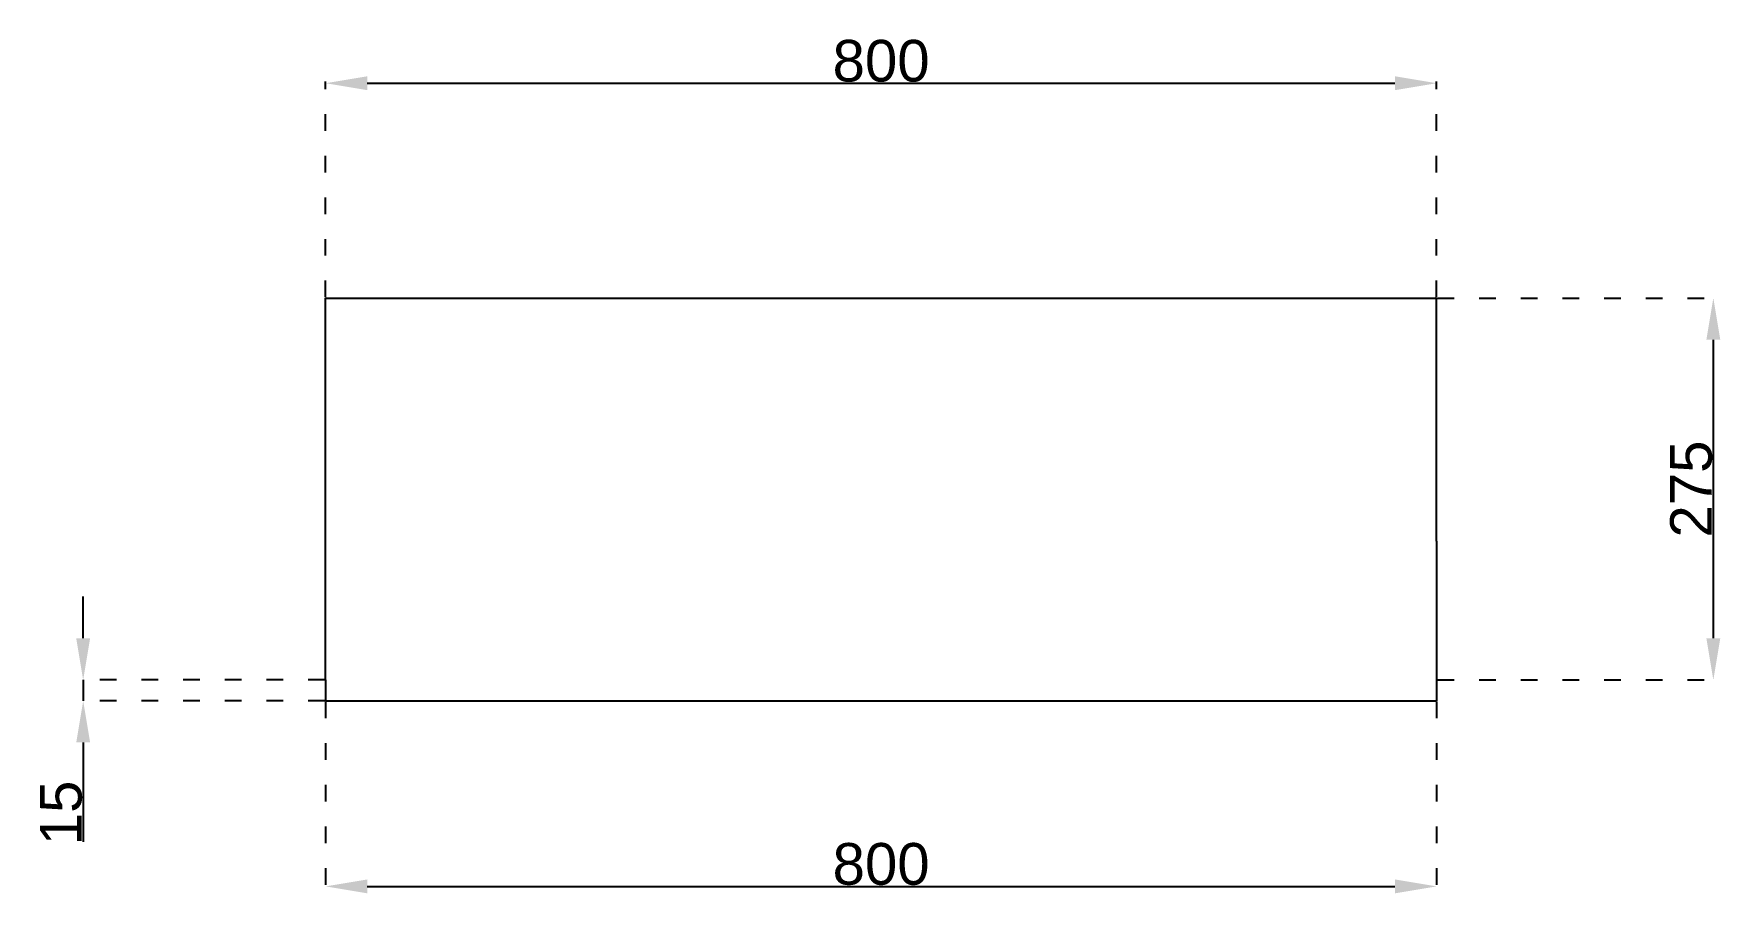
# Model space of a CAD drawing. Header units: millimetres. Extents: x 1355 to 2570, y 593 to 1212.
import ezdxf

# ---------------------------------------------------------------- set-up
doc = ezdxf.new("R2010")
doc.units = ezdxf.units.MM
doc.linetypes.add('ACAD_ISO03W100', pattern=[30, 12, -18])
doc.styles.get("Standard").update_dxf_attribs({"font": 'arial.ttf'})
doc.dimstyles.new('ISO-25', dxfattribs={"dimtxt": 30, "dimasz": 30, "dimexe": 1.25, "dimexo": 0.625, "dimtad": 1, "dimtxsty": 'Standard', "dimcen": 2.5, "dimclrd": 3, "dimclre": 3, "dimclrt": 3, "dimadec": 0, "dimazin": 0, "dimtfac": 1, "dimtmove": 0, "dimatfit": 3, "dimfxl": 1, "dimarcsym": 0})

# ---------------------------------------------------------------- blocks, each defined once
blk = doc.blocks.new('*D10')
at = {"color": 3, "linetype": 'ACAD_ISO03W100', "lineweight": -2, "transparency": 16777216}
for p, q in [((1565.5, 1022.1), (1565.5, 1177.6)), ((2365.5, 1022.1), (2365.5, 1177.6))]:
    blk.add_line(p, q, dxfattribs=at)
at = {"color": 3, "lineweight": -2, "transparency": 16777216}
blk.add_line((1595.5, 1176.3), (2335.5, 1176.3), dxfattribs=at)
at = {"color": 3, "transparency": 16777216}
for points in [[(1595.5, 1181.3), (1595.5, 1171.3), (1565.5, 1176.3)], [(2335.5, 1181.3), (2335.5, 1171.3), (2365.5, 1176.3)]]:
    blk.add_solid(points, dxfattribs=at)
at = {"layer": 'Defpoints', "color": 0, "transparency": 16777216}
for p in [(2365.5, 1176.3), (1565.5, 1021.5), (2365.5, 1021.5)]:
    blk.add_point(p, dxfattribs=at)
at = {"color": 3, "transparency": 16777216, "insert": (1965.5, 1192.3), "char_height": 30, "attachment_point": 5}
blk.add_mtext('800', dxfattribs=at)
blk = doc.blocks.new('*D11')
at = {"color": 3, "linetype": 'ACAD_ISO03W100', "lineweight": -2, "transparency": 16777216}
for p, q in [((2366.1, 1021.5), (2566, 1021.5)), ((2366.1, 746.5), (2566, 746.5))]:
    blk.add_line(p, q, dxfattribs=at)
at = {"color": 3, "lineweight": -2, "transparency": 16777216}
blk.add_line((2564.8, 991.5), (2564.8, 776.5), dxfattribs=at)
at = {"color": 3, "transparency": 16777216}
for points in [[(2559.8, 991.5), (2569.8, 991.5), (2564.8, 1021.5)], [(2559.8, 776.5), (2569.8, 776.5), (2564.8, 746.5)]]:
    blk.add_solid(points, dxfattribs=at)
at = {"layer": 'Defpoints', "color": 0, "transparency": 16777216}
for p in [(2365.5, 1021.5), (2365.5, 746.5), (2564.8, 746.5)]:
    blk.add_point(p, dxfattribs=at)
at = {"color": 3, "transparency": 16777216, "insert": (2548.9, 884), "char_height": 30, "attachment_point": 5, "rotation": 90}
blk.add_mtext('275', dxfattribs=at)
blk = doc.blocks.new('*D12')
at = {"color": 3, "lineweight": -2, "transparency": 16777216}
for p, q in [((1390.9, 776.5), (1390.9, 806.5)), ((1390.9, 746.5), (1390.9, 731.5)), ((1390.9, 701.5), (1390.9, 629.9))]:
    blk.add_line(p, q, dxfattribs=at)
at = {"color": 3, "linetype": 'ACAD_ISO03W100', "lineweight": -2, "transparency": 16777216}
for p, q in [((1564.9, 746.5), (1389.7, 746.5)), ((1564.9, 731.5), (1389.7, 731.5))]:
    blk.add_line(p, q, dxfattribs=at)
at = {"color": 3, "transparency": 16777216}
for points in [[(1385.9, 776.5), (1395.9, 776.5), (1390.9, 746.5)], [(1385.9, 701.5), (1395.9, 701.5), (1390.9, 731.5)]]:
    blk.add_solid(points, dxfattribs=at)
at = {"layer": 'Defpoints', "color": 0, "transparency": 16777216}
for p in [(1565.5, 746.5), (1390.9, 731.5), (1565.5, 731.5)]:
    blk.add_point(p, dxfattribs=at)
at = {"color": 3, "transparency": 16777216, "insert": (1375, 650.7), "char_height": 30, "attachment_point": 5, "rotation": 90}
blk.add_mtext('15', dxfattribs=at)
blk = doc.blocks.new('*D16')
at = {"color": 3, "linetype": 'ACAD_ISO03W100', "lineweight": -2, "transparency": 16777216}
for p, q in [((1565.5, 730.9), (1565.5, 596.6)), ((2365.5, 730.9), (2365.5, 596.6))]:
    blk.add_line(p, q, dxfattribs=at)
at = {"color": 3, "lineweight": -2, "transparency": 16777216}
blk.add_line((1595.5, 597.8), (2335.5, 597.8), dxfattribs=at)
at = {"color": 3, "transparency": 16777216}
for points in [[(1595.5, 602.8), (1595.5, 592.8), (1565.5, 597.8)], [(2335.5, 602.8), (2335.5, 592.8), (2365.5, 597.8)]]:
    blk.add_solid(points, dxfattribs=at)
at = {"layer": 'Defpoints', "color": 0, "transparency": 16777216}
for p in [(1565.5, 731.5), (2365.5, 731.5), (2365.5, 597.8)]:
    blk.add_point(p, dxfattribs=at)
at = {"color": 3, "transparency": 16777216, "insert": (1965.5, 613.8), "char_height": 30, "attachment_point": 5}
blk.add_mtext('800', dxfattribs=at)

msp = doc.modelspace()

# ---------------------------------------------------------------- linework, layer by layer
for p, q in [((1565.484, 846.513), (1565.484, 1021.513)), ((1565.484, 1021.513), (2365.484, 1021.513)), ((2365.484, 846.513), (2365.484, 1021.513)), ((1565.484, 746.513), (1565.484, 846.513)), ((2365.484, 846.513), (2365.484, 746.513)), ((1565.484, 746.513), (1565.484, 731.513)), ((2365.484, 746.513), (2365.484, 731.513)), ((1565.484, 731.513), (2365.484, 731.513))]:
    msp.add_line(p, q)

# ---------------------------------------------------------------- dimensions: what is measured, and where the dimension line sits
for base, p1, p2, picture, middle in [((2365.484, 1176.332), (1565.484, 1021.513), (2365.484, 1021.513), '*D10', (1965.484, 1192.274)), ((2365.484, 597.835), (1565.484, 731.513), (2365.484, 731.513), '*D16', (1965.484, 613.777))]:
    dim = msp.add_linear_dim(base=base, p1=p1, p2=p2, dimstyle='ISO-25')
    dim.commit()
    dim.dimension.update_dxf_attribs({"geometry": picture, "text_midpoint": middle})
for base, p1, p2, picture, middle in [((2564.796, 746.513), (2365.484, 1021.513), (2365.484, 746.513), '*D11', (2548.854, 884.013)), ((1390.917, 731.513), (1565.484, 746.513), (1565.484, 731.513), '*D12', (1374.975, 650.701))]:
    dim = msp.add_linear_dim(base=base, p1=p1, p2=p2, angle=90, dimstyle='ISO-25')
    dim.commit()
    dim.dimension.update_dxf_attribs({"geometry": picture, "text_midpoint": middle})

doc.saveas('drawing.dxf')
